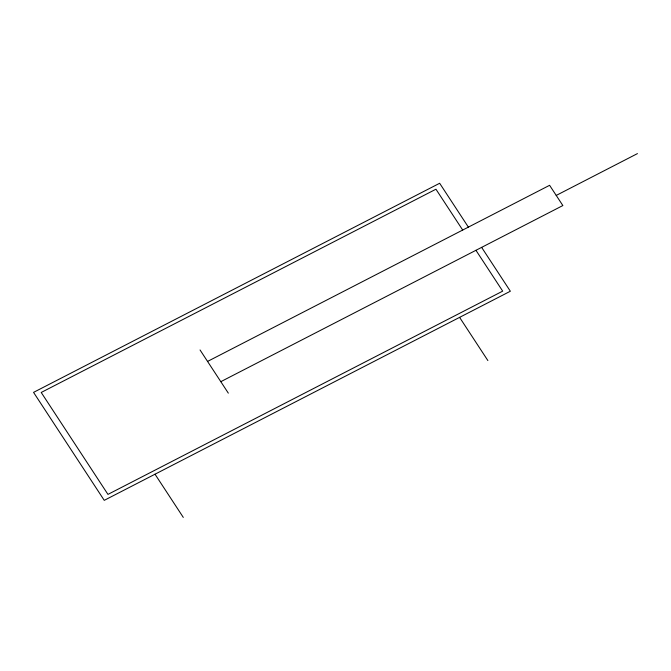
<?xml version="1.0" encoding="UTF-8"?>
<svg xmlns="http://www.w3.org/2000/svg" width="671" height="671" viewBox="0 0 671 671"><rect width="100%" height="100%" fill="white"/><g stroke="black" fill="none" stroke-linecap="round" stroke-linejoin="round"><path stroke-width="1.01" d="M207.557 361.426L549.599 185.305L562.86 205.552L220.809 381.673M556.225 195.429L637.45 153.6M468.375 227.125L439.656 183.267L33.55 392.376L104.248 500.348L510.354 291.231L481.635 247.373M462.696 230.052L435.949 189.214L41.216 392.468L107.956 494.393L502.688 291.139L475.949 250.3M459.593 317.375L487.876 360.562M200.042 349.96L228.325 393.147M155.009 474.204L183.292 517.4"/></g></svg>
